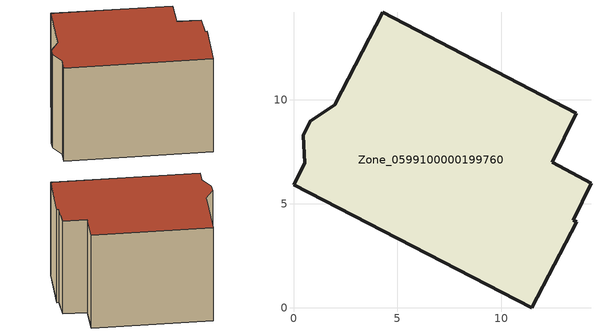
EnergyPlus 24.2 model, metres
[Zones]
Zone_0599100000199760
 floor ground (C_G): 1.98,9.76 4.3,14.21 13.62,9.36 12.45,7 14.32,5.99 13.47,4.21 13.63,4.13 11.47,0 0,5.92 0.55,6.96 0.47,8.3 0.81,8.98 z0
 wall outside (C_F): 0.47,8.3 0.55,6.96 0,5.92 11.47,0 13.63,4.13 13.47,4.21 14.32,5.99 12.45,7 13.62,9.36 4.3,14.21 1.98,9.76 0.81,8.98 0.47,8.3 z0:9.21
 roof outside (C_R): 12.45,7 13.62,9.36 4.3,14.21 1.98,9.76 0.81,8.98 0.47,8.3 0.55,6.96 0,5.92 11.47,0 13.63,4.13 13.47,4.21 14.32,5.99 z9.21
[BUILDING]
Pand.0599100000199760: North Axis=0; Terrain=City; Loads Convergence Tolerance Value=0.04; Temperature Convergence Tolerance Value=0.4; Solar Distribution=FullExterior; Maximum Number of Warmup Days=25; Minimum Number of Warmup Days=1
[Site:Location]
Rotterdam.The.Hague.AP_ZH_NLD Design_Conditions: Latitude=51.96; Longitude=4.45; Time Zone=1; Elevation=-4.5
[SITE:GROUNDTEMPERATURE:BUILDINGSURFACE]
18, 18, 18, 18, 18, 18, 18, 18, 18, 18, 18, 18
[MATERIAL] Thermal Absorptance=0.9; Solar Absorptance=0.7; Visible Absorptance=0.7
Name | Roughness | Thickness | Conductivity | Density | Specific Heat
G.D.1965 | MediumSmooth | 0.15 | 1 | 540 | 1210
F.D.1965 | Rough | 0.3 | 0.857143 | 1920 | 840
R.D.1965 | MediumRough | 0.2 | 0.08 | 1500 | 1000
[CONSTRUCTION]
C_G: G.D.1965
C_F: F.D.1965
C_R: R.D.1965
[ZONE]
Zone_0599100000199760: Type=1; Multiplier=1; Ceiling Height=Autocalculate; Volume=Autocalculate; Floor Area=autocalculate; Part of Total Floor Area=Yes
[ZONEINFILTRATION:DESIGNFLOWRATE]
Infil_Zone_0599100000199760: Zone or ZoneList or Space or SpaceList=Zone_0599100000199760; Schedule=AlwaysOn; Design Flow Rate Calculation Method=Flow/Area; Flow Rate per Floor Area=0.0042; Constant Term Coefficient=1; Temperature Term Coefficient=0; Velocity Term Coefficient=0; Velocity Squared Term Coefficient=0
[HVACTEMPLATE:ZONE:IDEALLOADSAIRSYSTEM]
Zone_0599100000199760: Maximum Heating Supply Air Temperature=50; Minimum Cooling Supply Air Temperature=13; Maximum Heating Supply Air Humidity Ratio=0.0156; Minimum Cooling Supply Air Humidity Ratio=0.0077; Heating Limit=NoLimit; Cooling Limit=NoLimit; Dehumidification Control Type=ConstantSensibleHeatRatio; Cooling Sensible Heat Ratio=0.7; Dehumidification Setpoint=60; Humidification Control Type=None; Humidification Setpoint=30; Outdoor Air Method=None; Outdoor Air Flow Rate per Person=0.00944; Outdoor Air Flow Rate per Zone Floor Area=0; Outdoor Air Flow Rate per Zone=0; Demand Controlled Ventilation Type=None; Outdoor Air Economizer Type=NoEconomizer; Heat Recovery Type=None; Sensible Heat Recovery Effectiveness=0.7; Latent Heat Recovery Effectiveness=0.65
[ZONECONTROL:THERMOSTAT]
ThermostatControl_Zone_0599100000199760: Zone or ZoneList=Zone_0599100000199760; Control Type Schedule=DualSetpointControlType; Control 1=Thermostat_Zone_0599100000199760; Temperature Difference Between Cutout And Setpoint=0
[THERMOSTATSETPOINT:DUALSETPOINT]
Thermostat_Zone_0599100000199760: Heating Setpoint Temperature Schedule=HeatingSetpoint_Zone_0599100000199760; Cooling Setpoint Temperature Schedule=CoolingSetpoint_Zone_0599100000199760
[SCHEDULE:COMPACT]
HeatingSetpoint_Zone_0599100000199760: Through: 12/31, For: AllDays, Until: 24:00, 21
CoolingSetpoint_Zone_0599100000199760: Through: 12/31, For: AllDays, Until: 24:00, 24
DualSetpointControlType: Through: 12/31, For: AllDays, Until: 24:00, 4
AlwaysOn: Through: 12/31, For: AllDays, Until: 24:00, 1
